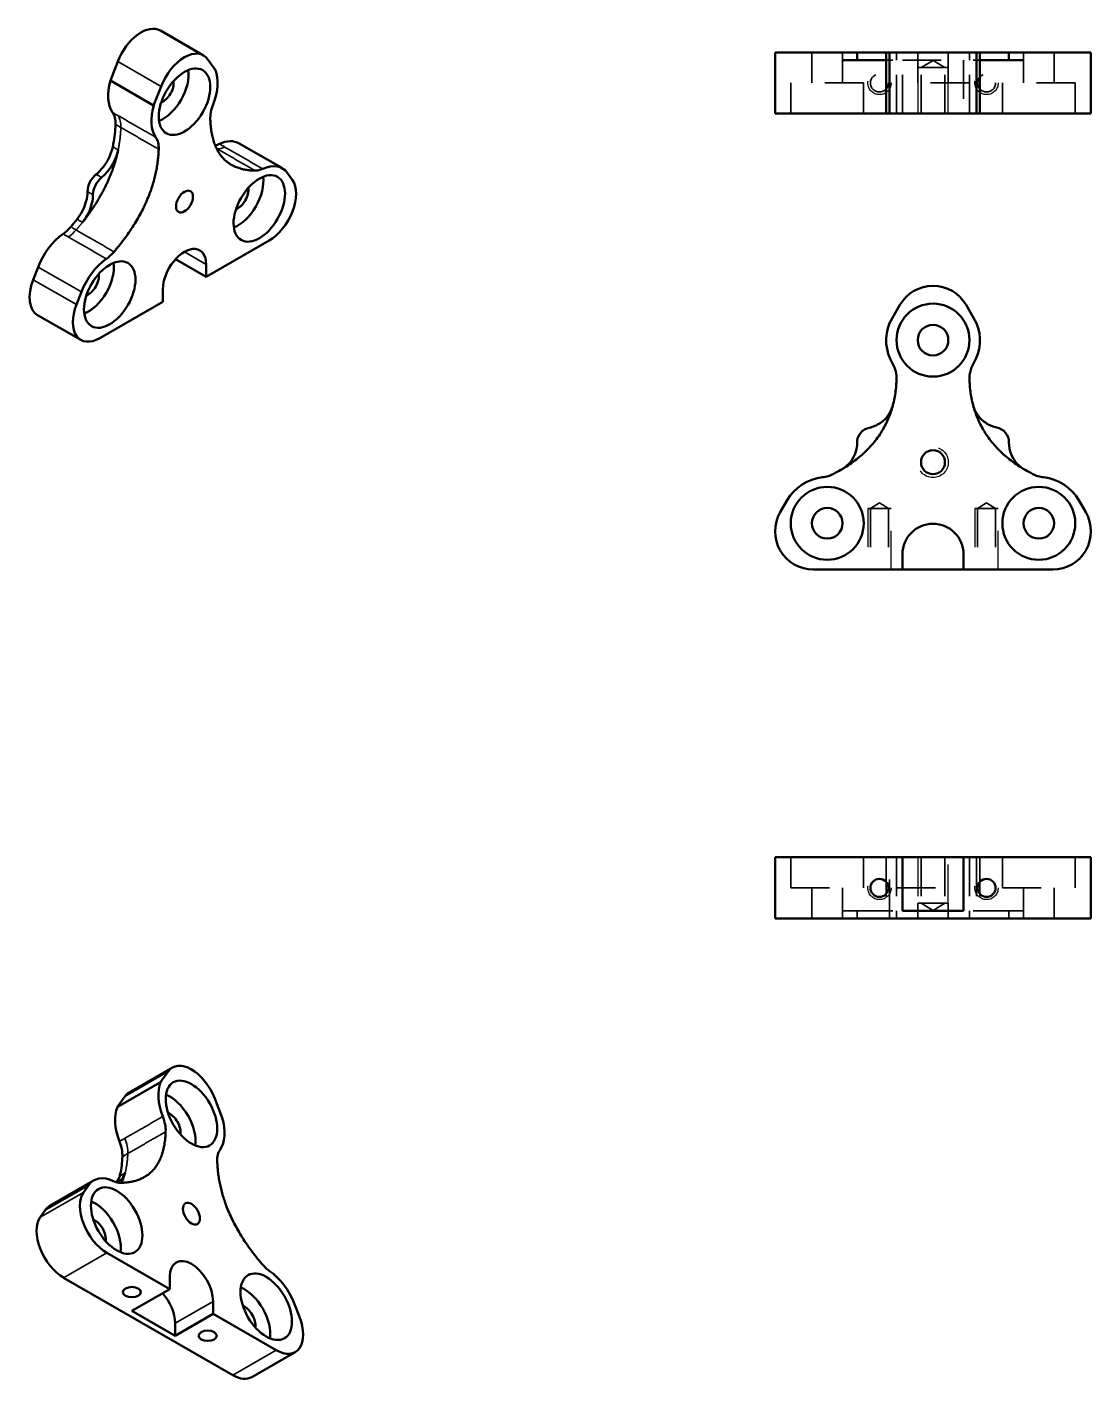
# Model space of a CAD drawing. Header units: inches. Extents: x 0.42 to 5.12, y 0.44 to 3.92.
# Drawn here: x 0.42 to 3.158, y 0.438 to 3.92 of the extents above; entities that cross this region are included whole.
import ezdxf

# ---------------------------------------------------------------- set-up
doc = ezdxf.new("R2010")
doc.units = ezdxf.units.IN
doc.header["$LTSCALE"] = 0.5
doc.header["$MEASUREMENT"] = 0
doc.linetypes.add('DASHED', pattern=[0.2067, 0.1654, -0.0413])
for name, color, linetype, lineweight in [('Hidden (ANSI)', 7, 'DASHED', 35), ('Hidden Narrow (ANSI)', 7, 'DASHED', 25), ('Visible (ANSI)', 7, 'Continuous', 50), ('Visible Narrow (ANSI)', 7, 'Continuous', 35)]:
    doc.layers.add(name, color=color, linetype=linetype, lineweight=lineweight)

msp = doc.modelspace()

# ---------------------------------------------------------------- linework, layer by layer
at = {"layer": 'Hidden (ANSI)', "ltscale": 0.299852}
for p, q in [((2.4402, 3.7758), (2.4402, 3.8546)), ((2.519, 3.7758), (2.519, 3.8546)), ((2.7124, 3.7758), (2.7124, 3.8546)), ((2.7911, 3.7758), (2.7911, 3.8546)), ((2.9846, 3.7758), (2.9846, 3.8546)), ((3.0633, 3.7758), (3.0633, 3.8546)), ((2.3858, 3.6971), (2.3858, 3.7758)), ((2.5733, 3.6971), (2.5733, 3.7758)), ((2.658, 3.6971), (2.658, 3.7758)), ((2.8455, 3.6971), (2.8455, 3.7758)), ((2.9302, 3.6971), (2.9302, 3.7758)), ((3.1177, 3.6971), (3.1177, 3.7758)), ((2.3858, 1.7832), (2.3858, 1.7044)), ((2.5733, 1.7832), (2.5733, 1.7044)), ((2.658, 1.7832), (2.658, 1.7044)), ((2.8455, 1.7832), (2.8455, 1.7044)), ((2.9302, 1.7832), (2.9302, 1.7044)), ((3.1177, 1.7832), (3.1177, 1.7044)), ((2.4402, 1.7044), (2.4402, 1.6257)), ((2.519, 1.7044), (2.519, 1.6257)), ((2.9846, 1.7044), (2.9846, 1.6257)), ((3.0633, 1.7044), (3.0633, 1.6257))]:
    msp.add_line(p, q, dxfattribs=at)
at = {"layer": 'Hidden (ANSI)', "ltscale": 0.074888}
for p, q in [((2.5565, 3.8349), (2.5565, 3.8546)), ((2.658, 3.8349), (2.658, 3.8546)), ((2.8456, 3.8349), (2.8456, 3.8546)), ((2.9473, 3.8349), (2.9473, 3.8546)), ((2.5565, 1.6454), (2.5565, 1.6257)), ((2.5565, 1.6454), (2.5565, 1.6257)), ((2.658, 1.6454), (2.658, 1.6257)), ((2.8456, 1.6454), (2.8456, 1.6257)), ((2.9473, 1.6454), (2.9473, 1.6257)), ((2.9473, 1.6454), (2.9473, 1.6257))]:
    msp.add_line(p, q, dxfattribs=at)
at = {"layer": 'Hidden (ANSI)', "ltscale": 0.524816}
for p, q in [((2.658, 3.6971), (2.658, 3.8349)), ((2.673, 3.6971), (2.673, 3.8349)), ((2.8305, 3.8349), (2.8305, 3.6971)), ((2.8456, 3.6971), (2.8456, 3.8349)), ((2.658, 1.7832), (2.658, 1.6454)), ((2.8456, 1.7832), (2.8456, 1.6454))]:
    msp.add_line(p, q, dxfattribs=at)
at = {"layer": 'Hidden (ANSI)', "ltscale": 1.196756}
msp.add_line((2.673, 3.8349), (2.8305, 3.8349), dxfattribs=at)
at = {"layer": 'Hidden (ANSI)', "ltscale": 0.136987}
for p, q in [((2.7518, 3.8337), (2.7209, 3.8152)), ((2.7518, 3.8337), (2.7826, 3.8152)), ((2.7518, 1.6465), (2.7209, 1.665)), ((2.7518, 1.6465), (2.7826, 1.665))]:
    msp.add_line(p, q, dxfattribs=at)
at = {"layer": 'Hidden (ANSI)', "ltscale": 0.471064}
for p, q in [((2.7911, 3.8152), (2.7124, 3.8152)), ((2.7124, 1.665), (2.7911, 1.665))]:
    msp.add_line(p, q, dxfattribs=at)
at = {"layer": 'Hidden (ANSI)', "ltscale": 0.449828}
for p, q in [((2.7209, 3.6971), (2.7209, 3.8152)), ((2.7826, 3.6971), (2.7826, 3.8152)), ((2.7209, 1.7832), (2.7209, 1.665)), ((2.7826, 1.7832), (2.7826, 1.665))]:
    msp.add_line(p, q, dxfattribs=at)
at = {"layer": 'Hidden (ANSI)', "ltscale": 0.949925}
for p, q in [((2.5733, 3.7758), (2.3858, 3.7758)), ((2.8455, 3.7758), (2.658, 3.7758)), ((3.1177, 3.7758), (2.9302, 3.7758)), ((2.3858, 1.7044), (2.5733, 1.7044)), ((2.658, 1.7044), (2.8455, 1.7044)), ((2.9302, 1.7044), (3.1177, 1.7044))]:
    msp.add_line(p, q, dxfattribs=at)
at = {"layer": 'Hidden (ANSI)', "ltscale": 0.358927}
for p, q in [((2.584, 2.681), (2.644, 2.681)), ((2.8596, 2.681), (2.9196, 2.681))]:
    msp.add_line(p, q, dxfattribs=at)
at = {"layer": 'Hidden (ANSI)', "ltscale": 0.103218}
for p, q in [((2.614, 2.695), (2.5907, 2.681)), ((2.614, 2.695), (2.6372, 2.681)), ((2.8896, 2.695), (2.8663, 2.681)), ((2.8896, 2.695), (2.9128, 2.681))]:
    msp.add_line(p, q, dxfattribs=at)
at = {"layer": 'Hidden (ANSI)', "ltscale": 0.599804}
for p, q in [((2.5907, 2.681), (2.5907, 2.5236)), ((2.6372, 2.681), (2.6372, 2.5236)), ((2.8663, 2.681), (2.8663, 2.5236)), ((2.9128, 2.681), (2.9128, 2.5236)), ((2.6313, 1.7832), (2.6313, 1.6257)), ((2.6395, 1.6257), (2.6395, 1.7832)), ((2.864, 1.7832), (2.864, 1.6257)), ((2.8723, 1.7832), (2.8723, 1.6257))]:
    msp.add_line(p, q, dxfattribs=at)
at = {"layer": 'Hidden (ANSI)', "ltscale": 0.149876}
for p, q in [((2.7124, 1.665), (2.7124, 1.6257)), ((2.7911, 1.665), (2.7911, 1.6257))]:
    msp.add_line(p, q, dxfattribs=at)
at = {"layer": 'Hidden (ANSI)', "ltscale": 0.556345}
for centre in [(2.614, 3.7758), (2.8896, 3.7758)]:
    msp.add_circle(centre, 0.0232, dxfattribs=at)
at = {"layer": 'Hidden (ANSI)', "ltscale": 0.136732}
msp.add_open_spline([(2.6313, 3.8349), (2.633, 3.8349), (2.6346, 3.8349), (2.6416, 3.8349), (2.6456, 3.8349), (2.6481, 3.8349)], degree=3, knots=[0.13046737, 0.13046737, 0.13046737, 0.13046737, 0.15002911, 0.15002911, 0.22192933, 0.22192933, 0.22192933, 0.22192933], dxfattribs=at)
at = {"layer": 'Hidden (ANSI)', "ltscale": 0.138913}
msp.add_open_spline([(2.8552, 3.8349), (2.8578, 3.8349), (2.8624, 3.8349), (2.8698, 3.8349), (2.871, 3.8349), (2.8723, 3.8349)], degree=3, knots=[0, 0, 0, 0, 0.07812889, 0.07812889, 0.09295688, 0.09295688, 0.09295688, 0.09295688], dxfattribs=at)
at = {"layer": 'Hidden (ANSI)', "ltscale": 0.247494}
msp.add_open_spline([(2.5181, 1.6454), (2.5474, 1.6454), (2.5705, 1.6454)], degree=2, dxfattribs=at)
at = {"layer": 'Hidden (ANSI)', "ltscale": 0.298604}
msp.add_open_spline([(2.5705, 1.6454), (2.6007, 1.6454), (2.6205, 1.6454)], degree=2, dxfattribs=at)
at = {"layer": 'Hidden (ANSI)', "ltscale": 0.269375}
msp.add_open_spline([(2.6205, 1.6454), (2.6387, 1.6454), (2.6481, 1.6454)], degree=2, dxfattribs=at)
at = {"layer": 'Hidden (ANSI)', "ltscale": 0.270393}
msp.add_open_spline([(2.8552, 1.6454), (2.8645, 1.6454), (2.8826, 1.6454)], degree=2, dxfattribs=at)
at = {"layer": 'Hidden (ANSI)', "ltscale": 0.301417}
msp.add_open_spline([(2.8826, 1.6454), (2.9025, 1.6454), (2.933, 1.6454)], degree=2, dxfattribs=at)
at = {"layer": 'Hidden (ANSI)', "ltscale": 0.248448}
msp.add_open_spline([(2.933, 1.6454), (2.9563, 1.6454), (2.9856, 1.6454)], degree=2, dxfattribs=at)
at = {"layer": 'Hidden Narrow (ANSI)', "ltscale": 0.299852}
for p, q in [((2.7124, 3.7758), (2.7124, 3.6971)), ((2.7911, 3.6971), (2.7911, 3.7758))]:
    msp.add_line(p, q, dxfattribs=at)
at = {"layer": 'Hidden Narrow (ANSI)', "ltscale": 0.599804}
for p, q in [((2.584, 2.681), (2.584, 2.5236)), ((2.644, 2.5236), (2.644, 2.681)), ((2.8596, 2.681), (2.8596, 2.5236)), ((2.9196, 2.5236), (2.9196, 2.681))]:
    msp.add_line(p, q, dxfattribs=at)
at = {"layer": 'Hidden Narrow (ANSI)', "ltscale": 0.449828}
for p, q in [((2.7124, 1.7832), (2.7124, 1.665)), ((2.7911, 1.665), (2.7911, 1.7832))]:
    msp.add_line(p, q, dxfattribs=at)
at = {"layer": 'Hidden Narrow (ANSI)', "ltscale": 0.911928}
for centre in [(2.614, 3.7758), (2.8896, 3.7758), (2.614, 1.7044), (2.8896, 1.7044)]:
    msp.add_circle(centre, 0.03, dxfattribs=at)
at = {"layer": 'Hidden Narrow (ANSI)', "ltscale": 1.196756}
msp.add_circle((2.7518, 2.7998), 0.0394, dxfattribs=at)
at = {"layer": 'Visible (ANSI)'}
for p, q in [((0.7633, 3.9109), (0.8746, 3.8468)), ((0.6348, 3.7818), (0.6539, 3.8311)), ((0.8858, 3.8364), (0.9049, 3.8091)), ((2.3585, 3.8546), (2.3453, 3.8546)), ((2.3453, 3.8546), (2.3453, 3.6971)), ((2.3585, 3.8546), (2.3764, 3.8546)), ((2.4673, 3.8546), (2.3764, 3.8546)), ((2.5878, 3.8546), (2.5565, 3.8546)), ((2.5565, 3.8349), (2.5565, 3.8546)), ((2.5565, 3.8349), (2.5878, 3.8349)), ((2.6395, 3.8546), (2.6313, 3.8546)), ((2.6313, 3.6971), (2.6313, 3.8546)), ((2.6395, 3.8546), (2.6665, 3.8546)), ((2.6395, 3.8546), (2.6395, 3.6971)), ((2.837, 3.8546), (2.6665, 3.8546)), ((2.837, 3.8546), (2.864, 3.8546)), ((2.8723, 3.8546), (2.864, 3.8546)), ((2.864, 3.6971), (2.864, 3.8546)), ((2.8723, 3.6971), (2.8723, 3.8546)), ((2.9473, 3.8546), (2.9157, 3.8546)), ((2.9157, 3.8349), (2.9473, 3.8349)), ((2.9473, 3.8349), (2.9473, 3.8546)), ((3.1271, 3.8546), (3.0362, 3.8546)), ((3.1271, 3.8546), (3.145, 3.8546)), ((3.1582, 3.8546), (3.145, 3.8546)), ((3.1582, 3.8546), (3.1582, 3.6971)), ((0.6348, 3.7818), (0.7461, 3.7177)), ((0.7461, 3.7177), (0.7652, 3.767)), ((2.3585, 3.6971), (2.3453, 3.6971)), ((2.3585, 3.6971), (2.3764, 3.6971)), ((2.3764, 3.6971), (2.4673, 3.6971)), ((2.6313, 3.6971), (2.6395, 3.6971)), ((2.6395, 3.6971), (2.6665, 3.6971)), ((2.837, 3.6971), (2.6665, 3.6971)), ((2.837, 3.6971), (2.864, 3.6971)), ((2.864, 3.6971), (2.8723, 3.6971)), ((3.0362, 3.6971), (3.1271, 3.6971)), ((3.1271, 3.6971), (3.145, 3.6971)), ((3.1582, 3.6971), (3.145, 3.6971)), ((1.0774, 3.5563), (0.9661, 3.6204)), ((1.0909, 3.5437), (1.1036, 3.5257)), ((1.0433, 3.3702), (0.8812, 3.2769)), ((0.8812, 3.2769), (0.8024, 3.3223)), ((0.8812, 3.3091), (0.8812, 3.2769)), ((0.4361, 3.2695), (0.4487, 3.3022)), ((0.5474, 3.2054), (0.5601, 3.2381)), ((0.7698, 3.2128), (0.7698, 3.2449)), ((0.7698, 3.2128), (0.6077, 3.1194)), ((2.6395, 3.1579), (2.6665, 3.2047)), ((2.837, 3.2047), (2.864, 3.1579)), ((0.4472, 3.1787), (0.5586, 3.1146)), ((2.3585, 2.6712), (2.3764, 2.7022)), ((3.1271, 2.7022), (3.145, 2.6712)), ((2.673, 2.5236), (2.673, 2.5629)), ((2.8305, 2.5629), (2.8305, 2.5236)), ((2.673, 2.5236), (2.4438, 2.5236)), ((2.8305, 2.5236), (2.673, 2.5236)), ((3.0598, 2.5236), (2.8305, 2.5236)), ((2.3453, 1.7832), (2.4438, 1.7832)), ((2.3453, 1.6257), (2.3453, 1.7832)), ((2.673, 1.7832), (2.4438, 1.7832)), ((2.673, 1.6454), (2.673, 1.7832)), ((2.8305, 1.7832), (2.673, 1.7832)), ((2.8305, 1.7832), (2.8305, 1.6454)), ((3.0598, 1.7832), (2.8305, 1.7832)), ((3.0598, 1.7832), (3.1582, 1.7832)), ((3.1582, 1.6257), (3.1582, 1.7832)), ((2.8305, 1.6454), (2.673, 1.6454)), ((2.3453, 1.6257), (2.4438, 1.6257)), ((3.0598, 1.6257), (2.4438, 1.6257)), ((3.0598, 1.6257), (3.1582, 1.6257)), ((0.6829, 1.178), (0.7942, 1.2421)), ((0.764, 1.2045), (0.7831, 1.2318)), ((0.6526, 1.1404), (0.764, 1.2045)), ((0.6526, 1.1404), (0.6717, 1.1677)), ((0.9036, 1.1624), (0.9227, 1.1131)), ((0.5915, 0.9517), (0.4801, 0.8875)), ((0.5653, 0.9211), (0.578, 0.9391)), ((0.4539, 0.8569), (0.4666, 0.875)), ((0.7877, 0.6723), (0.6256, 0.7656)), ((0.9498, 0.4507), (0.5142, 0.7015)), ((0.7877, 0.6723), (0.7877, 0.7045)), ((0.6902, 0.6162), (0.7877, 0.6723)), ((0.899, 0.6403), (0.899, 0.6082)), ((1.1088, 0.6335), (1.1214, 0.6008)), ((0.8016, 0.552), (0.6902, 0.6162)), ((0.899, 0.6082), (0.8016, 0.552)), ((1.0612, 0.5148), (0.899, 0.6082)), ((0.8016, 0.552), (0.8016, 0.5842)), ((0.9989, 0.4458), (1.1103, 0.51))]:
    msp.add_line(p, q, dxfattribs=at)
for centre, radius in [((2.7518, 3.1141), 0.0938), ((2.7518, 3.1141), 0.0394), ((2.7518, 2.7998), 0.0308), ((2.4796, 2.6427), 0.0938), ((3.024, 2.6427), 0.0938), ((2.4796, 2.6427), 0.0394), ((3.024, 2.6427), 0.0394), ((2.614, 1.7044), 0.0232), ((2.8896, 1.7044), 0.0232)]:
    msp.add_circle(centre, radius, dxfattribs=at)
for centre, radius, start, end in [((2.7518, 3.1555), 0.0984, 30, 150), ((2.7518, 3.1141), 0.1205, 158.6979, 210.0167), ((2.7518, 3.1141), 0.1205, 329.9833, 21.3021), ((2.5955, 2.8504), 0.0391, 101.4848, 180.3431), ((2.9078, 2.8508), 0.0394, 359.4549, 78.5483), ((2.4796, 2.6427), 0.1191, 95.9094, 150), ((3.024, 2.6427), 0.1191, 30, 84.0906), ((2.4438, 2.622), 0.0984, 150, 270), ((3.0598, 2.622), 0.0984, 270, 30), ((2.7518, 2.5629), 0.0787, 0, 180)]:
    msp.add_arc(centre, radius, start, end, dxfattribs=at)
for centre, major_axis, start_param, end_param in [((0.7141, 3.8256), (0.0491, 0.0853), 0, 1.830662), ((0.8255, 3.7615), (0.0491, 0.0853), 6.019452, 8.113847), ((0.7698, 3.7597), (-0.0468, -0.0812), 0.63447, 2.507123), ((0.8255, 3.7276), (0.0601, 0.1044), 4.971962, 5.867646), ((0.7141, 3.7918), (-0.0601, -0.1044), 5.124061, 6.019745), ((0.7698, 3.7597), (-0.0196, -0.0341), 0.623996, 2.517597), ((0.8255, 3.7276), (-0.0601, -0.1044), 5.124061, 6.019745), ((0.9066, 3.5172), (0.0594, 0.1032), 0, 0.680325), ((1.018, 3.453), (0.0594, 0.1032), 6.019452, 6.963511), ((0.6037, 3.5126), (0.0195, 0.0339), 0.983911, 2.360249), ((0.6176, 3.5046), (-0.0195, -0.0339), 4.125504, 5.501841), ((0.9623, 3.4851), (-0.0468, -0.0812), 0.63447, 2.507123), ((1.0433, 3.4507), (0.0491, 0.0853), 3.925057, 6.019452), ((0.9623, 3.4851), (-0.0196, -0.0341), 0.623996, 2.517597), ((0.5217, 3.2955), (0.0594, 0.1032), 0.886604, 1.830662), ((0.8255, 3.277), (0.0393, 0.0682), 5.495853, 8.637446), ((0.633, 3.2314), (-0.0594, -0.1032), 4.028196, 4.972255), ((0.5774, 3.2634), (-0.0468, -0.0812), 0.63447, 2.507123), ((0.5774, 3.2634), (-0.0196, -0.0341), 0.623996, 2.517597), ((0.4963, 3.264), (-0.0491, -0.0853), 4.972255, 6.283185), ((0.6077, 3.1999), (-0.0491, -0.0853), 4.972255, 7.06665), ((0.8434, 1.1569), (-0.0491, 0.0853), 4.452523, 6.546918), ((0.8434, 1.123), (0.0601, -0.1044), 3.557132, 4.452816), ((0.732, 1.0927), (-0.0491, 0.0853), 0, 0.263733), ((0.7877, 1.091), (0.0468, -0.0812), 0.63447, 2.507123), ((0.732, 1.0589), (-0.0601, 0.1044), 0.41554, 1.311223), ((0.7877, 1.091), (0.0196, -0.0341), 0.623996, 2.517597), ((0.8434, 1.123), (0.0601, -0.1044), 0.263441, 1.159124), ((0.6509, 0.8484), (-0.0594, 0.1032), 5.60286, 6.546918), ((0.6256, 0.8461), (-0.0491, 0.0853), 0.263733, 2.358128), ((0.5395, 0.7843), (-0.0594, 0.1032), 0, 0.263733), ((0.5952, 0.8164), (0.0468, -0.0812), 0.63447, 2.507123), ((0.5142, 0.782), (-0.0491, 0.0853), 0.263733, 2.358128), ((0.5952, 0.8164), (0.0196, -0.0341), 0.623996, 2.517597), ((0.8434, 0.6724), (-0.0393, 0.0682), 3.928925, 7.070517), ((1.0358, 0.6268), (-0.0594, 0.1032), 4.452523, 5.396582), ((0.7459, 0.6163), (-0.0393, 0.0682), 3.928925, 5.071564), ((0.9801, 0.5947), (0.0468, -0.0812), 0.63447, 2.507123), ((0.9801, 0.5947), (0.0196, -0.0341), 0.623996, 2.517597), ((1.0612, 0.5953), (0.0491, -0.0853), 5.499721, 7.594116), ((0.9498, 0.5311), (0.0491, -0.0853), 5.499721, 6.283185)]:
    msp.add_ellipse(centre, major_axis=major_axis, ratio=0.578093, start_param=start_param, end_param=end_param, dxfattribs=at)
for centre, major_axis, ratio in [((0.8255, 3.7276), (0.0468, 0.0812), 0.578093), ((1.018, 3.453), (0.0468, 0.0812), 0.578093), ((0.8255, 3.4707), (0.0154, 0.0267), 0.578093), ((0.633, 3.2314), (0.0468, 0.0812), 0.578093), ((0.8434, 1.123), (-0.0468, 0.0812), 0.578093), ((0.6509, 0.8484), (-0.0468, 0.0812), 0.578093), ((0.8434, 0.8661), (-0.0154, 0.0267), 0.578093), ((1.0358, 0.6268), (-0.0468, 0.0812), 0.578093), ((0.6902, 0.6643), (-0.0232, 0), 0.575862), ((0.8851, 0.552), (-0.0232, 0), 0.575862)]:
    msp.add_ellipse(centre, major_axis=major_axis, ratio=ratio, dxfattribs=at)
for points, knots in [([(2.4952, 3.8546), (2.4909, 3.8546), (2.4864, 3.8546), (2.477, 3.8546), (2.4722, 3.8546), (2.4673, 3.8546)], [0, 0, 0, 0, 0.03722386, 0.03722386, 0.07444772, 0.07444772, 0.07444772, 0.07444772]), ([(2.5565, 3.8546), (2.5564, 3.8546), (2.5545, 3.8546), (2.5476, 3.8546), (2.5431, 3.8546), (2.532, 3.8546), (2.5254, 3.8546), (2.5181, 3.8546)], [0.0026633, 0.0026633, 0.0026633, 0.0026633, 0.0781289, 0.0781289, 0.1431382, 0.1431382, 0.2081476, 0.2081476, 0.2081476, 0.2081476]), ([(2.5181, 3.8349), (2.5269, 3.8349), (2.5346, 3.8349), (2.5459, 3.8349), (2.5498, 3.8349), (2.5551, 3.8349), (2.5564, 3.8349), (2.5565, 3.8349)], [0, 0, 0, 0, 0.0781289, 0.0781289, 0.1431382, 0.1431382, 0.2054845, 0.2054845, 0.2054845, 0.2054845]), ([(2.6313, 3.8546), (2.6262, 3.8546), (2.6203, 3.8546), (2.6058, 3.8546), (2.597, 3.8546), (2.5878, 3.8546)], [0.0914982, 0.0914982, 0.0914982, 0.0914982, 0.1500291, 0.1500291, 0.2219293, 0.2219293, 0.2219293, 0.2219293]), ([(2.5878, 3.8349), (2.5978, 3.8349), (2.6074, 3.8349), (2.6216, 3.8349), (2.6268, 3.8349), (2.6313, 3.8349)], [0, 0, 0, 0, 0.0781289, 0.0781289, 0.1304674, 0.1304674, 0.1304674, 0.1304674]), ([(2.9157, 3.8546), (2.9056, 3.8546), (2.8961, 3.8546), (2.8819, 3.8546), (2.8768, 3.8546), (2.8723, 3.8546)], [0, 0, 0, 0, 0.0781289, 0.0781289, 0.1298738, 0.1298738, 0.1298738, 0.1298738]), ([(2.8723, 3.8349), (2.8773, 3.8349), (2.883, 3.8349), (2.8975, 3.8349), (2.9064, 3.8349), (2.9157, 3.8349)], [0.0929569, 0.0929569, 0.0929569, 0.0929569, 0.1504632, 0.1504632, 0.2227976, 0.2227976, 0.2227976, 0.2227976]), ([(2.9856, 3.8546), (2.9768, 3.8546), (2.9691, 3.8546), (2.9578, 3.8546), (2.9538, 3.8546), (2.9487, 3.8546), (2.9474, 3.8546), (2.9473, 3.8546)], [0, 0, 0, 0, 0.0781289, 0.0781289, 0.1435582, 0.1435582, 0.2047518, 0.2047518, 0.2047518, 0.2047518]), ([(2.9473, 3.8349), (2.9474, 3.8349), (2.9493, 3.8349), (2.9561, 3.8349), (2.9605, 3.8349), (2.9717, 3.8349), (2.9783, 3.8349), (2.9856, 3.8349)], [0.0042362, 0.0042362, 0.0042362, 0.0042362, 0.0781289, 0.0781289, 0.1435582, 0.1435582, 0.2089876, 0.2089876, 0.2089876, 0.2089876]), ([(3.0362, 3.8546), (3.0314, 3.8546), (3.0266, 3.8546), (3.0172, 3.8546), (3.0127, 3.8546), (3.0083, 3.8546)], [0, 0, 0, 0, 0.03722386, 0.03722386, 0.07444772, 0.07444772, 0.07444772, 0.07444772]), ([(0.6404, 3.7), (0.643, 3.6962), (0.645, 3.6917), (0.6475, 3.6813), (0.648, 3.6756), (0.6478, 3.6694)], [0, 0, 0, 0, 0.0566736, 0.0566736, 0.1133473, 0.1133473, 0.1133473, 0.1133473]), ([(0.8993, 3.7208), (0.8967, 3.714), (0.8947, 3.7072), (0.8922, 3.694), (0.8916, 3.6876), (0.8919, 3.6817)], [0, 0, 0, 0, 0.0566736, 0.0566736, 0.1133473, 0.1133473, 0.1133473, 0.1133473]), ([(2.4673, 3.6971), (2.4722, 3.6971), (2.477, 3.6971), (2.4864, 3.6971), (2.4909, 3.6971), (2.4952, 3.6971)], [0, 0, 0, 0, 0.03722386, 0.03722386, 0.07444772, 0.07444772, 0.07444772, 0.07444772]), ([(3.0083, 3.6971), (3.0127, 3.6971), (3.0172, 3.6971), (3.0266, 3.6971), (3.0314, 3.6971), (3.0362, 3.6971)], [0, 0, 0, 0, 0.03722386, 0.03722386, 0.07444772, 0.07444772, 0.07444772, 0.07444772]), ([(0.6408, 3.6116), (0.6413, 3.6141), (0.6418, 3.6166), (0.6455, 3.6364), (0.6472, 3.6532), (0.6478, 3.6694)], [0.1811707, 0.1811707, 0.1811707, 0.1811707, 0.202562, 0.202562, 0.3508597, 0.3508597, 0.3508597, 0.3508597]), ([(0.7591, 3.6052), (0.7594, 3.6114), (0.7588, 3.6172), (0.7563, 3.6276), (0.7544, 3.6321), (0.7517, 3.6359)], [0, 0, 0, 0, 0.0566736, 0.0566736, 0.1133473, 0.1133473, 0.1133473, 0.1133473]), ([(0.6408, 3.6116), (0.6389, 3.6024), (0.6357, 3.5929), (0.6272, 3.5753), (0.6223, 3.5672), (0.611, 3.5525), (0.6047, 3.546), (0.5982, 3.5407)], [0, 0, 0, 0, 0.0781289, 0.0781289, 0.1500291, 0.1500291, 0.2219293, 0.2219293, 0.2219293, 0.2219293]), ([(0.6121, 3.5327), (0.6192, 3.5384), (0.6259, 3.5456), (0.6375, 3.5612), (0.6423, 3.5694), (0.6501, 3.5864), (0.653, 3.5951), (0.6548, 3.6035)], [0, 0, 0, 0, 0.0781289, 0.0781289, 0.1500291, 0.1500291, 0.2219293, 0.2219293, 0.2219293, 0.2219293]), ([(0.9153, 3.619), (0.9118, 3.6175), (0.9085, 3.6163), (0.9049, 3.6154), (0.9046, 3.6154), (0.9043, 3.6153)], [0, 0, 0, 0, 0.03722386, 0.03722386, 0.04031391, 0.04031391, 0.04031391, 0.04031391]), ([(1.0069, 3.5503), (1.01, 3.5503), (1.0132, 3.5506), (1.0198, 3.5522), (1.0232, 3.5533), (1.0266, 3.5549)], [0, 0, 0, 0, 0.03722386, 0.03722386, 0.07444772, 0.07444772, 0.07444772, 0.07444772]), ([(0.576, 3.4965), (0.5761, 3.4881), (0.5747, 3.479), (0.5697, 3.4619), (0.5666, 3.4541), (0.5588, 3.439), (0.5541, 3.4318), (0.5489, 3.4252)], [0, 0, 0, 0, 0.0781289, 0.0781289, 0.1431382, 0.1431382, 0.2081476, 0.2081476, 0.2081476, 0.2081476]), ([(0.5629, 3.4172), (0.5691, 3.4251), (0.5745, 3.4339), (0.5825, 3.4508), (0.5853, 3.4586), (0.5891, 3.474), (0.59, 3.4815), (0.59, 3.4885)], [0, 0, 0, 0, 0.0781289, 0.0781289, 0.1431382, 0.1431382, 0.2081476, 0.2081476, 0.2081476, 0.2081476]), ([(0.5328, 3.4055), (0.5297, 3.4019), (0.5265, 3.3986), (0.5198, 3.3925), (0.5165, 3.3898), (0.513, 3.3874)], [0, 0, 0, 0, 0.03722386, 0.03722386, 0.07444772, 0.07444772, 0.07444772, 0.07444772]), ([(0.6244, 3.3232), (0.6278, 3.3256), (0.6312, 3.3284), (0.6378, 3.3345), (0.641, 3.3378), (0.6441, 3.3414)], [0, 0, 0, 0, 0.03722386, 0.03722386, 0.07444772, 0.07444772, 0.07444772, 0.07444772]), ([(2.6579, 3.0111), (2.6582, 3.0186), (2.6575, 3.026), (2.6539, 3.0405), (2.6512, 3.0474), (2.6474, 3.0538)], [0, 0, 0, 0, 0.0566736, 0.0566736, 0.1133473, 0.1133473, 0.1133473, 0.1133473]), ([(2.8561, 3.0538), (2.8524, 3.0474), (2.8496, 3.0405), (2.8461, 3.026), (2.8453, 3.0186), (2.8456, 3.0111)], [0, 0, 0, 0, 0.0566736, 0.0566736, 0.1133473, 0.1133473, 0.1133473, 0.1133473]), ([(2.5878, 2.8887), (2.5978, 2.8908), (2.6074, 2.8948), (2.6237, 2.9057), (2.6306, 2.9123), (2.6416, 2.9277), (2.6456, 2.9362), (2.6481, 2.9454)], [0, 0, 0, 0, 0.0781289, 0.0781289, 0.1500291, 0.1500291, 0.2219293, 0.2219293, 0.2219293, 0.2219293]), ([(2.8552, 2.9463), (2.8578, 2.9364), (2.8624, 2.9271), (2.8743, 2.9114), (2.8814, 2.9049), (2.8975, 2.8948), (2.9064, 2.8913), (2.9157, 2.8894)], [0, 0, 0, 0, 0.0781289, 0.0781289, 0.1504632, 0.1504632, 0.2227976, 0.2227976, 0.2227976, 0.2227976]), ([(2.5181, 2.7822), (2.5269, 2.7874), (2.5346, 2.7943), (2.5459, 2.8094), (2.5498, 2.817), (2.5552, 2.8332), (2.5565, 2.8417), (2.5565, 2.8502)], [0, 0, 0, 0, 0.0781289, 0.0781289, 0.1431382, 0.1431382, 0.2081476, 0.2081476, 0.2081476, 0.2081476]), ([(2.9473, 2.8504), (2.9472, 2.8401), (2.9491, 2.83), (2.9561, 2.8125), (2.9605, 2.8051), (2.9717, 2.792), (2.9783, 2.7864), (2.9856, 2.782)], [0, 0, 0, 0, 0.0781289, 0.0781289, 0.1435582, 0.1435582, 0.2089876, 0.2089876, 0.2089876, 0.2089876]), ([(2.4673, 2.7612), (2.4722, 2.7617), (2.477, 2.7626), (2.4864, 2.7654), (2.4909, 2.7672), (2.4952, 2.7695)], [0, 0, 0, 0, 0.03722386, 0.03722386, 0.07444772, 0.07444772, 0.07444772, 0.07444772]), ([(3.0083, 2.7695), (3.0127, 2.7672), (3.0172, 2.7654), (3.0266, 2.7626), (3.0314, 2.7617), (3.0362, 2.7612)], [0, 0, 0, 0, 0.03722386, 0.03722386, 0.07444772, 0.07444772, 0.07444772, 0.07444772]), ([(0.777, 1.0771), (0.7772, 1.083), (0.7767, 1.0894), (0.7742, 1.1026), (0.7722, 1.1094), (0.7696, 1.1162)], [0, 0, 0, 0, 0.0566736, 0.0566736, 0.1133473, 0.1133473, 0.1133473, 0.1133473]), ([(0.6582, 1.0521), (0.6609, 1.0453), (0.6628, 1.0385), (0.6653, 1.0253), (0.6659, 1.0189), (0.6656, 1.0129)], [0, 0, 0, 0, 0.0566736, 0.0566736, 0.1133473, 0.1133473, 0.1133473, 0.1133473]), ([(0.6587, 0.9631), (0.6592, 0.9651), (0.6597, 0.967), (0.6633, 0.9826), (0.6651, 0.9974), (0.6656, 1.0129)], [0.1811707, 0.1811707, 0.1811707, 0.1811707, 0.202562, 0.202562, 0.3508597, 0.3508597, 0.3508597, 0.3508597]), ([(0.9171, 1.0312), (0.9145, 1.0275), (0.9125, 1.023), (0.91, 1.0126), (0.9095, 1.0068), (0.9097, 1.0006)], [0, 0, 0, 0, 0.0566736, 0.0566736, 0.1133473, 0.1133473, 0.1133473, 0.1133473]), ([(0.6422, 0.9503), (0.6457, 0.9487), (0.6491, 0.9476), (0.6557, 0.946), (0.6589, 0.9457), (0.662, 0.9457)], [0, 0, 0, 0, 0.03722386, 0.03722386, 0.07444772, 0.07444772, 0.07444772, 0.07444772]), ([(0.6496, 0.9475), (0.6497, 0.9475), (0.6497, 0.9476), (0.6554, 0.9487), (0.6602, 0.9513), (0.668, 0.9594), (0.6709, 0.9647), (0.6726, 0.9712)], [0.076979, 0.076979, 0.076979, 0.076979, 0.0781289, 0.0781289, 0.1500291, 0.1500291, 0.2219293, 0.2219293, 0.2219293, 0.2219293]), ([(1.0248, 0.7368), (1.0278, 0.7332), (1.031, 0.7299), (1.0377, 0.7238), (1.0411, 0.721), (1.0445, 0.7186)], [0, 0, 0, 0, 0.03722386, 0.03722386, 0.07444772, 0.07444772, 0.07444772, 0.07444772])]:
    msp.add_open_spline(points, degree=3, knots=knots, dxfattribs=at)
for points, degree in [([(2.4952, 3.8546), (2.503, 3.8546), (2.5106, 3.8546), (2.5181, 3.8546)], 3), ([(2.9856, 3.8546), (2.9931, 3.8546), (3.0006, 3.8546), (3.0083, 3.8546)], 3), ([(2.6313, 3.6971), (2.5919, 3.6971), (2.4952, 3.6971)], 2), ([(3.0083, 3.6971), (2.9116, 3.6971), (2.8723, 3.6971)], 2), ([(1.0069, 3.5503), (0.8967, 3.5524), (0.8919, 3.6817)], 2), ([(0.6353, 3.5393), (0.6481, 3.5712), (0.6548, 3.6035)], 2), ([(0.7591, 3.6052), (0.7544, 3.4705), (0.6441, 3.3414)], 2), ([(0.5999, 3.4698), (0.6213, 3.5044), (0.6353, 3.5393)], 2), ([(0.5629, 3.4172), (0.5835, 3.4434), (0.5999, 3.4698)], 2), ([(0.5328, 3.4055), (0.5382, 3.4119), (0.5436, 3.4185), (0.5489, 3.4252)], 3), ([(2.6579, 3.0111), (2.6512, 2.8497), (2.4952, 2.7695)], 2), ([(3.0083, 2.7695), (2.8524, 2.8497), (2.8456, 3.0111)], 2), ([(0.777, 1.0771), (0.7722, 0.9478), (0.662, 0.9457)], 2), ([(1.0248, 0.7368), (0.9145, 0.8659), (0.9097, 1.0006)], 2), ([(0.6587, 0.9631), (0.657, 0.9569), (0.6543, 0.9517), (0.6506, 0.9477)], 3), ([(0.6631, 0.9457), (0.6689, 0.9573), (0.6726, 0.9712)], 2)]:
    msp.add_open_spline(points, degree=degree, dxfattribs=at)
at = {"layer": 'Visible Narrow (ANSI)'}
for p, q in [((0.6539, 3.8311), (0.7652, 3.767)), ((0.8253, 3.3413), (0.8812, 3.3091)), ((0.4487, 3.3022), (0.5601, 3.2381)), ((0.4361, 3.2695), (0.5474, 3.2054)), ((0.6717, 1.1677), (0.7831, 1.2318)), ((0.4539, 0.8569), (0.5653, 0.9211)), ((0.4666, 0.875), (0.578, 0.9391)), ((0.5142, 0.7015), (0.6256, 0.7656)), ((0.8016, 0.5842), (0.899, 0.6403)), ((0.9498, 0.4507), (1.0612, 0.5148))]:
    msp.add_line(p, q, dxfattribs=at)
for centre, major_axis, start_param, end_param in [((0.6061, 3.632), (0.0393, 0.0682), 5.45395, 6.019745), ((0.9349, 3.6783), (-0.0393, -0.0682), 0.308354, 0.680325), ((0.5212, 3.4401), (-0.0393, -0.0682), 0.886604, 1.258574), ((0.6239, 1.0557), (0.0393, -0.0682), 0.745428, 1.311223)]:
    msp.add_ellipse(centre, major_axis=major_axis, ratio=0.578093, start_param=start_param, end_param=end_param, dxfattribs=at)
for points, knots in [([(0.6543, 3.692), (0.652, 3.6933), (0.6496, 3.6946), (0.645, 3.6973), (0.6427, 3.6986), (0.6404, 3.7)], [-0.05, -0.05, -0.05, -0.05, -0.025, -0.025, 0, 0, 0, 0]), ([(0.7517, 3.6359), (0.7436, 3.6405), (0.7355, 3.6452), (0.7192, 3.6546), (0.7111, 3.6592), (0.703, 3.6639), (0.6949, 3.6686), (0.6868, 3.6733), (0.6705, 3.6826), (0.6624, 3.6873), (0.6543, 3.692)], [-0.35, -0.35, -0.35, -0.35, -0.2625, -0.2625, -0.175, -0.175, -0.175, -0.0875, -0.0875, 0, 0, 0, 0]), ([(0.6478, 3.6694), (0.6501, 3.668), (0.6524, 3.6667), (0.6571, 3.664), (0.6594, 3.6627), (0.6617, 3.6613)], [0, 0, 0, 0, 0.025, 0.025, 0.05, 0.05, 0.05, 0.05]), ([(0.6617, 3.6613), (0.6698, 3.6567), (0.6779, 3.652), (0.6942, 3.6426), (0.7023, 3.638), (0.7104, 3.6333), (0.7185, 3.6286), (0.7267, 3.6239), (0.7429, 3.6146), (0.751, 3.6099), (0.7591, 3.6052)], [0, 0, 0, 0, 0.0875, 0.0875, 0.175, 0.175, 0.175, 0.2625, 0.2625, 0.35, 0.35, 0.35, 0.35]), ([(0.6548, 3.6035), (0.6536, 3.6042), (0.6524, 3.6049), (0.6501, 3.6062), (0.649, 3.6069), (0.6478, 3.6076), (0.6466, 3.6082), (0.6455, 3.6089), (0.6432, 3.6102), (0.642, 3.6109), (0.6408, 3.6116)], [0, 0, 0, 0, 0.0125, 0.0125, 0.025, 0.025, 0.025, 0.0375, 0.0375, 0.05, 0.05, 0.05, 0.05]), ([(0.9095, 3.6064), (0.9176, 3.6018), (0.9257, 3.5971), (0.9419, 3.5877), (0.9501, 3.5831), (0.9582, 3.5784), (0.9663, 3.5737), (0.9744, 3.569), (0.9907, 3.5597), (0.9988, 3.555), (1.0069, 3.5503)], [0, 0, 0, 0, 0.0875, 0.0875, 0.175, 0.175, 0.175, 0.2625, 0.2625, 0.35, 0.35, 0.35, 0.35]), ([(0.9292, 3.611), (0.9269, 3.6123), (0.9246, 3.6137), (0.9199, 3.6164), (0.9176, 3.6177), (0.9153, 3.619)], [-0.05, -0.05, -0.05, -0.05, -0.025, -0.025, 0, 0, 0, 0]), ([(1.0266, 3.5549), (1.0185, 3.5596), (1.0104, 3.5642), (0.9942, 3.5736), (0.986, 3.5783), (0.9779, 3.583), (0.9698, 3.5876), (0.9617, 3.5923), (0.9454, 3.6017), (0.9373, 3.6063), (0.9292, 3.611)], [-0.35, -0.35, -0.35, -0.35, -0.2625, -0.2625, -0.175, -0.175, -0.175, -0.0875, -0.0875, 0, 0, 0, 0]), ([(0.5982, 3.5407), (0.5993, 3.54), (0.6005, 3.5394), (0.6028, 3.538), (0.604, 3.5374), (0.6051, 3.5367), (0.6063, 3.536), (0.6074, 3.5354), (0.6098, 3.534), (0.6109, 3.5334), (0.6121, 3.5327)], [-0.05, -0.05, -0.05, -0.05, -0.0375, -0.0375, -0.025, -0.025, -0.025, -0.0125, -0.0125, 0, 0, 0, 0]), ([(0.59, 3.4885), (0.5888, 3.4891), (0.5876, 3.4898), (0.5853, 3.4911), (0.5842, 3.4918), (0.583, 3.4925), (0.5818, 3.4931), (0.5807, 3.4938), (0.5784, 3.4951), (0.5772, 3.4958), (0.576, 3.4965)], [-0.05, -0.05, -0.05, -0.05, -0.0375, -0.0375, -0.025, -0.025, -0.025, -0.0125, -0.0125, 0, 0, 0, 0]), ([(0.5489, 3.4252), (0.5501, 3.4245), (0.5513, 3.4239), (0.5536, 3.4225), (0.5547, 3.4219), (0.5559, 3.4212), (0.5571, 3.4205), (0.5582, 3.4199), (0.5605, 3.4185), (0.5617, 3.4179), (0.5629, 3.4172)], [0, 0, 0, 0, 0.0125, 0.0125, 0.025, 0.025, 0.025, 0.0375, 0.0375, 0.05, 0.05, 0.05, 0.05]), ([(0.513, 3.3874), (0.5153, 3.386), (0.5177, 3.3847), (0.5223, 3.382), (0.5246, 3.3807), (0.5269, 3.3794)], [-0.05, -0.05, -0.05, -0.05, -0.025, -0.025, 0, 0, 0, 0]), ([(0.5269, 3.3794), (0.5351, 3.3747), (0.5432, 3.37), (0.5594, 3.3607), (0.5675, 3.356), (0.5757, 3.3513), (0.5838, 3.3466), (0.5919, 3.342), (0.6081, 3.3326), (0.6163, 3.3279), (0.6244, 3.3232)], [-0.35, -0.35, -0.35, -0.35, -0.2625, -0.2625, -0.175, -0.175, -0.175, -0.0875, -0.0875, 0, 0, 0, 0]), ([(0.5467, 3.3975), (0.5444, 3.3988), (0.542, 3.4002), (0.5374, 3.4029), (0.5351, 3.4042), (0.5328, 3.4055)], [0, 0, 0, 0, 0.025, 0.025, 0.05, 0.05, 0.05, 0.05]), ([(0.6441, 3.3414), (0.636, 3.3461), (0.6279, 3.3508), (0.6116, 3.3601), (0.6035, 3.3648), (0.5954, 3.3695), (0.5873, 3.3741), (0.5791, 3.3788), (0.5629, 3.3882), (0.5548, 3.3928), (0.5467, 3.3975)], [0, 0, 0, 0, 0.0875, 0.0875, 0.175, 0.175, 0.175, 0.2625, 0.2625, 0.35, 0.35, 0.35, 0.35]), ([(0.7696, 1.1162), (0.7615, 1.1115), (0.7533, 1.1069), (0.7371, 1.0975), (0.729, 1.0928), (0.7209, 1.0882), (0.7127, 1.0835), (0.7046, 1.0788), (0.6884, 1.0695), (0.6803, 1.0648), (0.6721, 1.0601)], [-0.35, -0.35, -0.35, -0.35, -0.2625, -0.2625, -0.175, -0.175, -0.175, -0.0875, -0.0875, 0, 0, 0, 0]), ([(0.6721, 1.0601), (0.6698, 1.0588), (0.6675, 1.0574), (0.6629, 1.0548), (0.6605, 1.0534), (0.6582, 1.0521)], [-0.05, -0.05, -0.05, -0.05, -0.025, -0.025, 0, 0, 0, 0]), ([(0.6796, 1.0209), (0.6877, 1.0256), (0.6958, 1.0303), (0.712, 1.0396), (0.7202, 1.0443), (0.7283, 1.049), (0.7364, 1.0537), (0.7445, 1.0583), (0.7608, 1.0677), (0.7689, 1.0724), (0.777, 1.0771)], [0, 0, 0, 0, 0.0875, 0.0875, 0.175, 0.175, 0.175, 0.2625, 0.2625, 0.35, 0.35, 0.35, 0.35]), ([(0.6656, 1.0129), (0.668, 1.0143), (0.6703, 1.0156), (0.6749, 1.0183), (0.6772, 1.0196), (0.6796, 1.0209)], [0, 0, 0, 0, 0.025, 0.025, 0.05, 0.05, 0.05, 0.05]), ([(0.6726, 0.9712), (0.6714, 0.9705), (0.6703, 0.9698), (0.668, 0.9685), (0.6668, 0.9678), (0.6656, 0.9672), (0.6645, 0.9665), (0.6633, 0.9658), (0.661, 0.9645), (0.6598, 0.9638), (0.6587, 0.9631)], [0, 0, 0, 0, 0.0125, 0.0125, 0.025, 0.025, 0.025, 0.0375, 0.0375, 0.05, 0.05, 0.05, 0.05])]:
    msp.add_open_spline(points, degree=3, knots=knots, dxfattribs=at)
for points, degree in [([(0.6548, 3.6035), (0.6607, 3.6323), (0.6617, 3.6613)], 2), ([(0.9078, 3.6074), (0.9084, 3.6071), (0.9089, 3.6067), (0.9095, 3.6064)], 3), ([(0.9083, 3.6065), (0.9089, 3.6064), (0.9095, 3.6064)], 2), ([(0.5467, 3.3975), (0.5551, 3.4073), (0.5629, 3.4172)], 2), ([(0.6726, 0.9712), (0.6785, 0.9931), (0.6796, 1.0209)], 2)]:
    msp.add_open_spline(points, degree=degree, dxfattribs=at)

doc.saveas('drawing.dxf')
